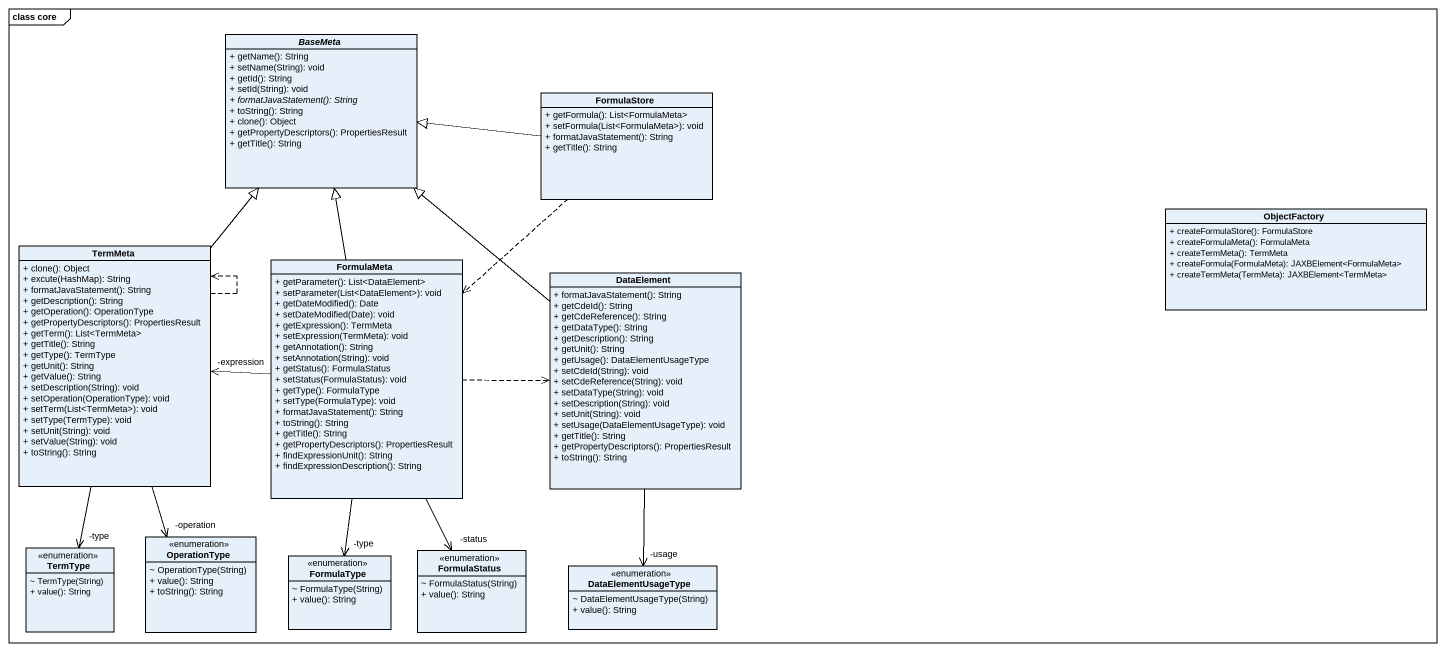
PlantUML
@startuml
mainframe class core
hide circle
hide empty members
skinparam classAttributeIconSize 0
abstract class BaseMeta {
  + getName(): String
  + setName(String): void
  + getId(): String
  + setId(String): void
  {abstract} + formatJavaStatement(): String
  + toString(): String
  + clone(): Object
  + getPropertyDescriptors(): PropertiesResult
  + getTitle(): String
}
class FormulaStore {
  + getFormula(): List<FormulaMeta>
  + setFormula(List<FormulaMeta>): void
  + formatJavaStatement(): String
  + getTitle(): String
}
class ObjectFactory {
  + createFormulaStore(): FormulaStore
  + createFormulaMeta(): FormulaMeta
  + createTermMeta(): TermMeta
  + createFormula(FormulaMeta): JAXBElement<FormulaMeta>
  + createTermMeta(TermMeta): JAXBElement<TermMeta>
}
class TermMeta {
  + clone(): Object
  + excute(HashMap): String
  + formatJavaStatement(): String
  + getDescription(): String
  + getOperation(): OperationType
  + getPropertyDescriptors(): PropertiesResult
  + getTerm(): List<TermMeta>
  + getTitle(): String
  + getType(): TermType
  + getUnit(): String
  + getValue(): String
  + setDescription(String): void
  + setOperation(OperationType): void
  + setTerm(List<TermMeta>): void
  + setType(TermType): void
  + setUnit(String): void
  + setValue(String): void
  + toString(): String
}
class FormulaMeta {
  + getParameter(): List<DataElement>
  + setParameter(List<DataElement>): void
  + getDateModified(): Date
  + setDateModified(Date): void
  + getExpression(): TermMeta
  + setExpression(TermMeta): void
  + getAnnotation(): String
  + setAnnotation(String): void
  + getStatus(): FormulaStatus
  + setStatus(FormulaStatus): void
  + getType(): FormulaType
  + setType(FormulaType): void
  + formatJavaStatement(): String
  + toString(): String
  + getTitle(): String
  + getPropertyDescriptors(): PropertiesResult
  + findExpressionUnit(): String
  + findExpressionDescription(): String
}
class DataElement {
  + formatJavaStatement(): String
  + getCdeId(): String
  + getCdeReference(): String
  + getDataType(): String
  + getDescription(): String
  + getUnit(): String
  + getUsage(): DataElementUsageType
  + setCdeId(String): void
  + setCdeReference(String): void
  + setDataType(String): void
  + setDescription(String): void
  + setUnit(String): void
  + setUsage(DataElementUsageType): void
  + getTitle(): String
  + getPropertyDescriptors(): PropertiesResult
  + toString(): String
}
enum OperationType {
  ~ OperationType(String)
  + value(): String
  + toString(): String
}
enum TermType {
  ~ TermType(String)
  + value(): String
}
enum FormulaType {
  ~ FormulaType(String)
  + value(): String
}
enum FormulaStatus {
  ~ FormulaStatus(String)
  + value(): String
}
enum DataElementUsageType {
  ~ DataElementUsageType(String)
  + value(): String
}
FormulaStore -left-|> BaseMeta
FormulaStore ..> FormulaMeta
TermMeta -up-|> BaseMeta
TermMeta ..> TermMeta
TermMeta --> "-operation" OperationType
TermMeta --> "-type" TermType
FormulaMeta -up-|> BaseMeta
FormulaMeta -left-> "-expression" TermMeta
FormulaMeta .right.> DataElement
FormulaMeta --> "-type" FormulaType
FormulaMeta --> "-status" FormulaStatus
DataElement -up-|> BaseMeta
DataElement --> "-usage" DataElementUsageType
@enduml
